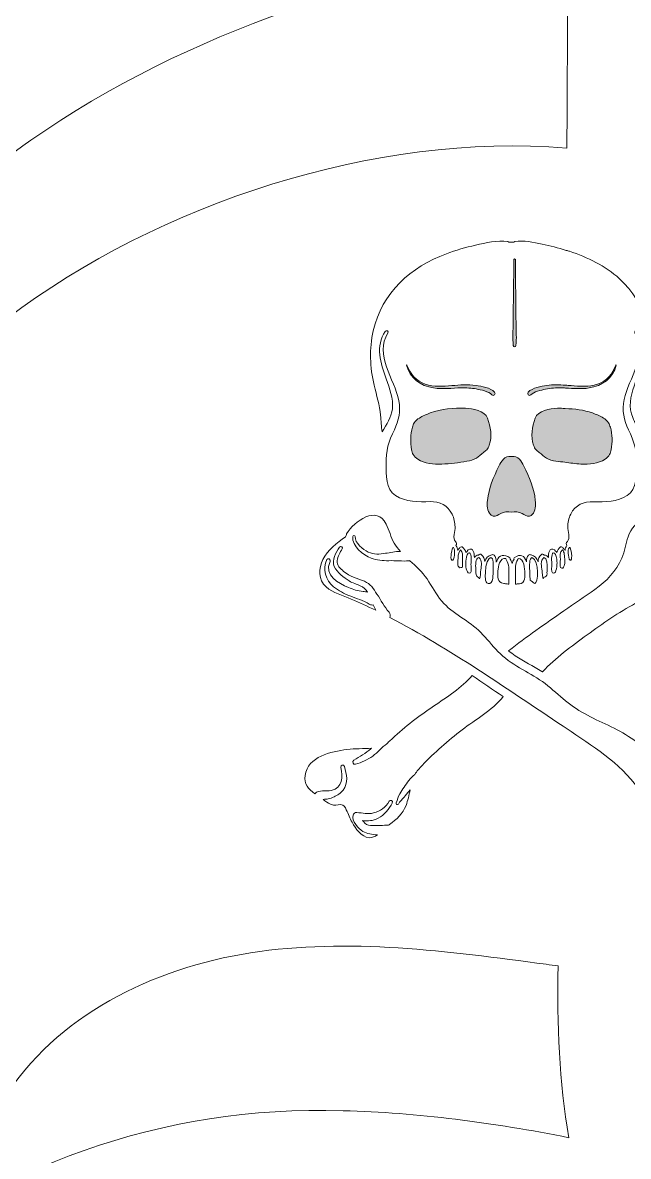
# Model space of a CAD drawing. Header units: inches. Extents: x 20 to 1832, y -1559 to -315.
# Drawn here: x 807.8 to 972.9, y -1123.3 to -814.2 of the extents above; entities that cross this region are included whole.
import ezdxf

# ---------------------------------------------------------------- set-up
doc = ezdxf.new("R2010")
doc.units = ezdxf.units.IN
doc.header["$MEASUREMENT"] = 0
doc.layers.add('Layer 1', color=7, linetype='Continuous')

# ---------------------------------------------------------------- blocks, each defined once
blk = doc.blocks.new('block 3')
at = {"layer": 'Layer 1', "true_color": 0xffffff}
h = blk.add_hatch(color=7, dxfattribs=at)
h.dxf.hatch_style = 2
edge = h.paths.add_edge_path()
edge.add_spline(control_points=[(942.25, -902.22), (942.51, -900.3), (942.32, -898.29), (942.3, -896.36), (942.27, -894.4), (942.27, -892.45), (942.24, -890.49), (942.19, -886.58), (942.15, -882.68), (942.11, -878.77), (942.11, -878.5), (941.7, -878.5), (941.7, -878.77), (941.66, -882.68), (941.62, -886.58), (941.57, -890.49), (941.54, -892.33), (941.54, -894.17), (941.52, -896.01), (941.49, -898.05), (941.29, -900.19), (941.56, -902.22), (941.62, -902.66), (942.19, -902.67), (942.25, -902.22)], knot_values=[0, 0, 0, 0, 1, 1, 1, 2, 2, 2, 3, 3, 3, 4, 4, 4, 5, 5, 5, 6, 6, 6, 7, 7, 7, 8, 8, 8, 8], degree=3, periodic=1)
h = blk.add_hatch(color=7, dxfattribs=at)
h.dxf.hatch_style = 2
edge = h.paths.add_edge_path()
edge.add_spline(control_points=[(919.81, -913.78), (922.34, -914.17), (924.86, -913.8), (927.39, -913.75), (928.76, -913.72), (930.11, -913.79), (931.45, -914.06), (932.68, -914.3), (934.87, -914.71), (935.72, -915.65), (936.17, -916.14), (936.91, -915.4), (936.45, -914.92), (935.33, -913.7), (932.94, -913.33), (931.39, -913.09), (929.18, -912.75), (926.98, -912.95), (924.77, -913.13), (922.39, -913.33), (919.86, -913.56), (917.56, -912.76), (915.12, -911.9), (913.4, -909.92), (912.51, -907.54), (912.49, -907.48), (912.4, -907.5), (912.42, -907.56), (913.3, -911.13), (916.28, -913.23), (919.81, -913.78)], knot_values=[0, 0, 0, 0, 1, 1, 1, 2, 2, 2, 3, 3, 3, 4, 4, 4, 5, 5, 5, 6, 6, 6, 7, 7, 7, 8, 8, 8, 9, 9, 9, 10, 10, 10, 10], degree=3, periodic=1)
h = blk.add_hatch(color=7, dxfattribs=at)
h.dxf.hatch_style = 2
edge = h.paths.add_edge_path()
edge.add_spline(control_points=[(964.5, -912.76), (962.19, -913.55), (959.68, -913.33), (957.29, -913.13), (956.78, -913.09), (956.28, -913.07), (955.77, -913.03), (954.07, -912.91), (952.37, -912.83), (950.67, -913.09), (949.13, -913.33), (946.73, -913.7), (945.61, -914.92), (945.16, -915.4), (945.89, -916.14), (946.34, -915.65), (947.14, -914.77), (949.15, -914.37), (950.3, -914.12), (951.74, -913.81), (953.2, -913.71), (954.67, -913.75), (955.03, -913.75), (955.4, -913.78), (955.77, -913.79), (957.93, -913.9), (960.09, -914.11), (962.25, -913.78), (965.78, -913.24), (968.77, -911.13), (969.64, -907.56), (969.66, -907.5), (969.57, -907.48), (969.55, -907.54), (968.66, -909.91), (966.95, -911.91), (964.5, -912.76)], knot_values=[0, 0, 0, 0, 1, 1, 1, 2, 2, 2, 3, 3, 3, 4, 4, 4, 5, 5, 5, 6, 6, 6, 7, 7, 7, 8, 8, 8, 9, 9, 9, 10, 10, 10, 11, 11, 11, 12, 12, 12, 12], degree=3, periodic=1)
h = blk.add_hatch(color=7, dxfattribs=at)
h.dxf.hatch_style = 2
edge = h.paths.add_edge_path()
edge.add_spline(control_points=[(934.54, -922.02), (933.81, -919.88), (930.41, -919.45), (928.5, -919.32), (925.26, -919.1), (921.98, -919.54), (918.91, -920.6), (917.88, -920.96), (916.87, -921.39), (915.95, -921.97), (915.41, -922.31), (914.89, -922.72), (914.55, -923.26), (914.31, -923.63), (914.17, -924.06), (914.06, -924.48), (913.51, -926.47), (913.43, -928.59), (913.83, -930.61), (913.91, -931.06), (914.03, -931.52), (914.25, -931.92), (914.54, -932.45), (915, -932.87), (915.51, -933.21), (917.39, -934.47), (919.8, -934.6), (922.06, -934.52), (924.36, -934.44), (926.66, -934.18), (928.92, -933.75), (929.8, -933.58), (930.7, -933.37), (931.48, -932.91), (932.19, -932.48), (932.75, -931.86), (933.41, -931.36), (933.72, -931.13), (934.05, -930.92), (934.31, -930.64), (934.63, -930.29), (934.83, -929.85), (934.98, -929.41), (935.83, -926.97), (935.36, -924.4), (934.54, -922.02)], knot_values=[0, 0, 0, 0, 1, 1, 1, 2, 2, 2, 3, 3, 3, 4, 4, 4, 5, 5, 5, 6, 6, 6, 7, 7, 7, 8, 8, 8, 9, 9, 9, 10, 10, 10, 11, 11, 11, 12, 12, 12, 13, 13, 13, 14, 14, 14, 15, 15, 15, 15], degree=3, periodic=1)
h = blk.add_hatch(color=7, dxfattribs=at)
h.dxf.hatch_style = 2
edge = h.paths.add_edge_path()
edge.add_spline(control_points=[(967.52, -923.26), (967.17, -922.72), (966.65, -922.31), (966.11, -921.97), (965.19, -921.39), (964.18, -920.96), (963.15, -920.6), (960.77, -919.78), (958.25, -919.45), (955.73, -919.39), (955.01, -919.38), (954.29, -919.27), (953.56, -919.32), (951.65, -919.45), (948.25, -919.88), (947.52, -922.02), (946.7, -924.4), (946.23, -926.97), (947.08, -929.41), (947.23, -929.85), (947.43, -930.29), (947.75, -930.64), (948.01, -930.92), (948.34, -931.13), (948.65, -931.36), (949.31, -931.86), (949.88, -932.48), (950.58, -932.91), (951.36, -933.37), (952.26, -933.58), (953.14, -933.75), (953.97, -933.91), (954.81, -933.92), (955.64, -934.03), (957.09, -934.22), (958.54, -934.47), (960, -934.52), (962.27, -934.6), (964.67, -934.47), (966.56, -933.21), (967.06, -932.87), (967.52, -932.45), (967.81, -931.92), (968.03, -931.52), (968.15, -931.06), (968.24, -930.61), (968.64, -928.59), (968.56, -926.47), (968.01, -924.48), (967.89, -924.06), (967.75, -923.63), (967.52, -923.26)], knot_values=[0, 0, 0, 0, 1, 1, 1, 2, 2, 2, 3, 3, 3, 4, 4, 4, 5, 5, 5, 6, 6, 6, 7, 7, 7, 8, 8, 8, 9, 9, 9, 10, 10, 10, 11, 11, 11, 12, 12, 12, 13, 13, 13, 14, 14, 14, 15, 15, 15, 16, 16, 16, 17, 17, 17, 17], degree=3, periodic=1)
h = blk.add_hatch(color=7, dxfattribs=at)
h.dxf.hatch_style = 2
edge = h.paths.add_edge_path()
edge.add_spline(control_points=[(944.42, -935.1), (944.09, -934.43), (943.74, -933.76), (943.21, -933.23), (942.68, -932.7), (941.94, -932.34), (941.2, -932.44), (941.2, -932.44), (940.86, -932.44), (940.86, -932.44), (940.12, -932.34), (939.38, -932.7), (938.85, -933.23), (938.33, -933.76), (937.98, -934.43), (937.64, -935.1), (936.17, -938.05), (934.86, -941.15), (934.51, -944.43), (934.36, -945.78), (934.43, -947.29), (935.35, -948.29), (935.55, -948.5), (935.78, -948.68), (936.06, -948.75), (936.79, -948.95), (937.46, -948.36), (938.13, -947.99), (939, -947.5), (940.07, -947.38), (941.03, -947.66), (941.99, -947.38), (943.06, -947.5), (943.94, -947.99), (944.6, -948.36), (945.27, -948.95), (946, -948.75), (946.28, -948.68), (946.52, -948.5), (946.71, -948.29), (947.63, -947.29), (947.7, -945.78), (947.56, -944.43), (947.2, -941.15), (945.89, -938.05), (944.42, -935.1)], knot_values=[0, 0, 0, 0, 1, 1, 1, 2, 2, 2, 3, 3, 3, 4, 4, 4, 5, 5, 5, 6, 6, 6, 7, 7, 7, 8, 8, 8, 9, 9, 9, 10, 10, 10, 11, 11, 11, 12, 12, 12, 13, 13, 13, 14, 14, 14, 15, 15, 15, 15], degree=3, periodic=1)
at = {"layer": 'Layer 1', "lineweight": 0}
for points, knots in [([(1815.85, -1044.53), (1727.77, -984.95), (1648.86, -913.86), (1579.2, -834.48), (1579.34, -834.37), (1579.47, -834.24), (1579.61, -834.13), (1579.47, -834.24), (1579.32, -834.35), (1579.18, -834.46), (1548.5, -799.5), (1519.62, -762.94), (1492.56, -725.02), (1477.71, -651.6), (1483.53, -573.9), (1510.69, -504.04), (1510.69, -504.04), (1510.69, -504.04), (1510.68, -504.04), (1477.03, -534.33), (1437.66, -556.41), (1395.61, -569.71), (1357.97, -500.44), (1325.58, -428.34), (1298.51, -354.67), (1298.43, -350.32), (1298.39, -345.96), (1298.3, -341.6), (1298.18, -335.19), (1288.47, -335.18), (1288.35, -341.6), (1288.32, -342.82), (1288.31, -344.05), (1288.29, -345.27), (1286.22, -346.24), (1284.82, -348.38), (1285.71, -351.31), (1286.47, -353.81), (1287.3, -356.28), (1288.07, -358.77), (1286.69, -433.92), (1285.78, -509.1), (1285.15, -584.28), (1265.52, -583.43), (1245.87, -580.79), (1226.46, -576.28), (1189.19, -567.61), (1152.09, -560.52), (1129.47, -598.47), (1108.24, -634.08), (1105.48, -685.82), (1105.25, -725.97), (1105.06, -757.86), (1108.71, -789.78), (1116.19, -820.79), (1119.92, -836.28), (1124.61, -851.54), (1130.25, -866.45), (1130.77, -867.83), (1132.81, -871.83), (1135.32, -876.79), (1110.87, -885.89), (1082.54, -882.97), (1056.96, -875.94), (1030.91, -868.77), (1005.85, -857.74), (979.54, -851.91), (979.41, -831.32), (979.29, -810.74), (979.18, -790.15), (1014.8, -786.73), (1051.07, -786.73), (1086.5, -788.45), (1089.65, -788.6), (1093.06, -788.7), (1095.66, -786.92), (1099.53, -784.27), (1099.93, -778.82), (1099.94, -774.14), (1100.13, -692.48), (1099.8, -607.29), (1136.25, -534.21), (1146.77, -513.14), (1160.57, -491.98), (1159.61, -468.44), (1122.19, -494.7), (1083.79, -520.19), (1041.53, -537.61), (1021.03, -546.06), (999.57, -552.45), (977.72, -555.96), (977.02, -481.22), (975.99, -406.48), (974.33, -331.73), (974.27, -329.44), (973.27, -327.79), (971.85, -326.76), (972.66, -325.83), (973.49, -324.93), (974.29, -324), (977.57, -320.23), (972.26, -314.75), (968.74, -318.45), (884.31, -407.4), (796.9, -495.01), (704.51, -576.64), (680.08, -583.73), (653.8, -607.89), (637.18, -620.19), (593.52, -652.51), (551.47, -687.04), (509.76, -721.82), (487.75, -740.18), (465.8, -758.66), (444.07, -777.4), (390.4, -812.47), (334.88, -844.79), (277.21, -873.69), (203.22, -910.76), (126.08, -940.57), (46.91, -964.56), (20.34, -972.61), (31.95, -1014.82), (58.38, -1006.18), (60.08, -1005.62), (61.77, -1005.02), (63.47, -1004.46), (144.53, -1043.04), (224.31, -1084.77), (303.52, -1126.99), (347.7, -1150.54), (391.87, -1174.12), (436.04, -1197.69), (458.22, -1209.52), (480.4, -1221.38), (502.56, -1233.24), (512.2, -1238.4), (521.85, -1244.2), (531.65, -1249.74), (511.97, -1256.29), (493.87, -1266.03), (479.34, -1281.39), (465.24, -1277.61), (450.02, -1297.31), (462.42, -1311.54), (503.34, -1358.52), (538.59, -1409.82), (567.69, -1464.92), (579.64, -1487.55), (588.93, -1512.82), (609.09, -1529.69), (627.51, -1545.1), (651.28, -1550.72), (674.66, -1552.88), (737.28, -1558.66), (802.51, -1553.1), (865.2, -1550.18), (931.67, -1547.08), (998.04, -1542.44), (1064.39, -1537.48), (1200.15, -1527.35), (1335.9, -1515.51), (1472.07, -1512.88), (1503.68, -1512.28), (1535.3, -1512.15), (1566.91, -1512.66), (1597.4, -1513.16), (1629.46, -1517.82), (1659.76, -1513.5), (1704.75, -1507.1), (1727.62, -1469.13), (1720.08, -1425.49), (1719.14, -1420.04), (1717.23, -1414.98), (1716.01, -1409.65), (1713.48, -1398.63), (1712.53, -1401.3), (1720.24, -1392.15), (1723.15, -1388.69), (1725.86, -1385.21), (1728.47, -1381.7), (1728.72, -1381.61), (1728.96, -1381.57), (1729.21, -1381.46), (1739.17, -1377.48), (1742.88, -1368.67), (1741.6, -1360.38), (1742.02, -1359.52), (1742.49, -1358.72), (1742.9, -1357.85), (1755.24, -1331.07), (1759.33, -1301.94), (1760.57, -1272.73), (1762.11, -1236.47), (1760.74, -1200.71), (1769.06, -1165.07), (1776.55, -1132.98), (1789.6, -1103.24), (1806.95, -1075.39), (1821.51, -1075.37), (1832.03, -1055.47), (1815.85, -1044.53)], [0, 0, 0, 0, 1, 1, 1, 2, 2, 2, 3, 3, 3, 4, 4, 4, 5, 5, 5, 6, 6, 6, 7, 7, 7, 8, 8, 8, 9, 9, 9, 10, 10, 10, 11, 11, 11, 12, 12, 12, 13, 13, 13, 14, 14, 14, 15, 15, 15, 16, 16, 16, 17, 17, 17, 18, 18, 18, 19, 19, 19, 20, 20, 20, 21, 21, 21, 22, 22, 22, 23, 23, 23, 24, 24, 24, 25, 25, 25, 26, 26, 26, 27, 27, 27, 28, 28, 28, 29, 29, 29, 30, 30, 30, 31, 31, 31, 32, 32, 32, 33, 33, 33, 34, 34, 34, 35, 35, 35, 36, 36, 36, 37, 37, 37, 38, 38, 38, 39, 39, 39, 40, 40, 40, 41, 41, 41, 42, 42, 42, 43, 43, 43, 44, 44, 44, 45, 45, 45, 46, 46, 46, 47, 47, 47, 48, 48, 48, 49, 49, 49, 50, 50, 50, 51, 51, 51, 52, 52, 52, 53, 53, 53, 54, 54, 54, 55, 55, 55, 56, 56, 56, 57, 57, 57, 58, 58, 58, 59, 59, 59, 60, 60, 60, 61, 61, 61, 62, 62, 62, 63, 63, 63, 64, 64, 64, 65, 65, 65, 66, 66, 66, 67, 67, 67, 67]), ([(583.41, -1234.94), (564.11, -1220.05), (538.66, -1210.56), (516.94, -1199.31), (494.6, -1187.75), (472.27, -1176.16), (449.95, -1164.57), (404.23, -1140.81), (358.53, -1117.03), (312.79, -1093.31), (242, -1056.59), (171.12, -1020.8), (96.68, -992.94), (181.98, -962.18), (263.94, -923.1), (342.4, -877.57), (308.68, -917.74), (277.69, -960.38), (242.16, -998.95), (229.93, -1012.23), (245.18, -1030.24), (260.74, -1023.03), (337.99, -987.24), (424.96, -991.21), (507.83, -997.06), (584.62, -1002.48), (679.59, -1011.5), (713.89, -1092.73), (719, -1104.83), (739.73, -1096.17), (735.25, -1083.73), (718.83, -1038.2), (704.4, -991.93), (694.47, -944.52), (685.3, -900.72), (682.15, -856.88), (678.47, -812.41), (675.79, -780.19), (671.94, -747.76), (675.02, -715.42), (678.47, -679.19), (691.52, -646.69), (710.67, -616.82), (712.16, -616.01), (713.63, -615.16), (715.14, -614.38), (717.65, -613.07), (717.7, -612.99), (719.54, -612.33), (720.28, -612.07), (720.75, -611.89), (721.12, -611.74), (721.04, -611.84), (721.06, -611.93), (721.41, -611.97), (740.61, -614.17), (744.11, -590.21), (732.25, -579.6), (753.29, -559.52), (773.95, -539.14), (794.21, -518.51), (851.58, -460.09), (907.22, -400.3), (961.21, -338.8), (959.62, -411.98), (958.61, -485.15), (957.94, -558.32), (941.16, -559.6), (924.25, -559.06), (907.46, -556.28), (874.78, -550.86), (833.89, -531), (802, -549.93), (751.52, -579.91), (749.05, -691.1), (751.75, -740.25), (753.07, -764.22), (756.76, -788.07), (762.84, -811.3), (768.24, -831.94), (786.57, -858.39), (788.12, -878.57), (787.07, -864.97), (798.77, -854.01), (809.98, -846.24), (853.44, -816.12), (903.9, -800.26), (956.48, -792.84), (956.38, -811.36), (956.27, -829.87), (956.15, -848.38), (903.66, -844.13), (845.01, -863.48), (803.65, -894.71), (769.36, -920.61), (767.48, -958.71), (771.69, -998.71), (775.68, -1036.54), (785.95, -1073.65), (802.52, -1107.92), (816.7, -1084.96), (843.25, -1071.93), (869.92, -1067.8), (896.59, -1063.68), (923.78, -1067.3), (950.52, -1070.92), (951.59, -1071.06), (952.67, -1071.21), (953.75, -1071.35), (953.51, -1087.22), (954.05, -1103.03), (956.72, -1118.21), (936.12, -1114.04), (915.39, -1111.42), (895.16, -1110.84), (844.84, -1109.39), (801.58, -1125.94), (762.23, -1156.54), (739.27, -1174.39), (718.02, -1194.76), (693.12, -1210), (663.02, -1228.42), (630.23, -1232.98), (595.79, -1237.03), (592.73, -1237.39), (589.67, -1237.76), (586.61, -1238.16), (585.68, -1237), (584.65, -1235.89), (583.41, -1234.94)], [0, 0, 0, 0, 1, 1, 1, 2, 2, 2, 3, 3, 3, 4, 4, 4, 5, 5, 5, 6, 6, 6, 7, 7, 7, 8, 8, 8, 9, 9, 9, 10, 10, 10, 11, 11, 11, 12, 12, 12, 13, 13, 13, 14, 14, 14, 15, 15, 15, 16, 16, 16, 17, 17, 17, 18, 18, 18, 19, 19, 19, 20, 20, 20, 21, 21, 21, 22, 22, 22, 23, 23, 23, 24, 24, 24, 25, 25, 25, 26, 26, 26, 27, 27, 27, 28, 28, 28, 29, 29, 29, 30, 30, 30, 31, 31, 31, 32, 32, 32, 33, 33, 33, 34, 34, 34, 35, 35, 35, 36, 36, 36, 37, 37, 37, 38, 38, 38, 39, 39, 39, 40, 40, 40, 41, 41, 41, 42, 42, 42, 43, 43, 43, 43]), ([(978.9, -910.94), (978.32, -913.97), (977.29, -916.89), (976.86, -919.94), (976.59, -921.84), (976.64, -923.9), (976.23, -925.81), (975.5, -924.51), (974.69, -923.25), (974.11, -921.87), (972.92, -919.02), (973.51, -916.07), (974.47, -913.26), (976.1, -908.5), (978.64, -903.04), (975.42, -898.35), (975.12, -897.91), (974.42, -898.31), (974.7, -898.77), (978.37, -904.64), (972.99, -911.18), (971.79, -916.96), (971.18, -919.93), (971.63, -922.47), (972.95, -925.18), (974.45, -928.29), (975.3, -930.99), (975.19, -934.49), (975.1, -937.41), (975.38, -941.36), (972.61, -943.13), (969.99, -944.8), (966.49, -944.95), (963.48, -944.8), (960.76, -944.66), (958.5, -945.67), (957.2, -948.2), (956.65, -949.27), (956.43, -950.49), (956.39, -951.68), (956.35, -952.69), (957.15, -954.9), (956.3, -955.64), (955.91, -955.99), (955.92, -956.43), (956.13, -956.76), (955.85, -957.14), (955.72, -957.59), (955.67, -958.06), (955.62, -957.96), (955.53, -957.92), (955.46, -957.83), (955.36, -957.71), (955.29, -957.56), (955.15, -957.49), (955.09, -957.21), (954.75, -956.96), (954.45, -957.14), (953.87, -957.5), (953.58, -958.03), (953.45, -958.63), (953.34, -958.46), (953.19, -958.33), (953.01, -958.26), (953.03, -958.13), (952.98, -957.99), (952.82, -957.91), (951.35, -957.2), (951.14, -958.85), (951.12, -960), (950.89, -959.59), (950.53, -959.32), (949.98, -959.37), (949.81, -959.11), (949.43, -958.96), (949.14, -959.24), (948.6, -959.75), (948.36, -960.42), (948.29, -961.15), (947.97, -960.21), (947.42, -959.42), (946.41, -959.32), (946.23, -959.18), (945.97, -959.15), (945.74, -959.37), (945.25, -959.82), (945.16, -960.49), (945.14, -961.16), (944.58, -959.42), (943.55, -958.86), (941.82, -960.08), (941.67, -960.18), (941.67, -960.35), (941.75, -960.47), (941.5, -960.84), (941.33, -961.22), (941.21, -961.63), (941.1, -961.23), (940.92, -960.85), (940.66, -960.48), (940.75, -960.37), (940.76, -960.19), (940.6, -960.08), (939.05, -959.07), (937.68, -959.1), (937.03, -960.97), (937, -961.07), (936.96, -961.18), (936.92, -961.3), (936.91, -960.59), (936.84, -959.85), (936.33, -959.37), (936.09, -959.15), (935.84, -959.18), (935.66, -959.32), (934.65, -959.42), (934.1, -960.21), (933.78, -961.14), (933.7, -960.42), (933.46, -959.75), (932.92, -959.24), (932.63, -958.96), (932.25, -959.11), (932.08, -959.37), (931.54, -959.32), (931.18, -959.59), (930.94, -960), (930.92, -958.8), (930.7, -957.2), (929.24, -957.91), (929.08, -957.99), (929.03, -958.13), (929.05, -958.27), (928.87, -958.34), (928.73, -958.47), (928.61, -958.63), (928.48, -958.03), (928.19, -957.5), (927.61, -957.14), (927.32, -956.97), (926.97, -957.21), (926.91, -957.49), (926.69, -957.6), (926.52, -957.81), (926.39, -958.06), (926.34, -957.59), (926.21, -957.14), (925.93, -956.76), (926.14, -956.43), (926.15, -955.99), (925.76, -955.64), (924.92, -954.9), (925.72, -952.69), (925.68, -951.68), (925.63, -950.49), (925.41, -949.27), (924.86, -948.2), (923.64, -945.83), (921.48, -944.67), (918.89, -944.78), (915.77, -944.91), (912.19, -944.87), (909.45, -943.13), (906.68, -941.36), (906.96, -937.41), (906.87, -934.49), (906.76, -930.99), (907.61, -928.29), (909.12, -925.18), (910.37, -922.59), (910.89, -920.12), (910.33, -917.25), (909.18, -911.39), (903.65, -904.7), (907.36, -898.77), (907.64, -898.31), (906.94, -897.91), (906.64, -898.35), (903.92, -902.33), (905.34, -907.11), (906.87, -911.25), (907.84, -913.89), (908.9, -916.6), (908.58, -919.46), (908.32, -921.82), (906.95, -923.72), (905.83, -925.74), (905.55, -924.27), (905.53, -922.73), (905.37, -921.24), (905.07, -918.44), (904.29, -915.77), (903.63, -913.04), (902.44, -908.16), (902.27, -903.11), (903.38, -898.2), (905.73, -887.8), (913.59, -880.79), (923.3, -877.17), (925.88, -876.21), (928.54, -875.44), (931.23, -874.84), (934.11, -874.2), (937.15, -873.43), (940.1, -873.83), (940.22, -874.02), (940.44, -874.14), (940.72, -874.07), (940.82, -874.04), (940.92, -874.02), (941.03, -874), (941.13, -874.02), (941.24, -874.04), (941.35, -874.07), (941.62, -874.14), (941.84, -874.02), (941.96, -873.83), (944.46, -873.5), (946.97, -874.03), (949.44, -874.54), (951.66, -875), (953.83, -875.6), (955.99, -876.27), (956.28, -876.36), (956.59, -876.41), (956.88, -876.51), (961.79, -878.14), (966.62, -880.47), (970.48, -883.98), (977.87, -890.7), (980.76, -901.25), (978.9, -910.94)], [0, 0, 0, 0, 1, 1, 1, 2, 2, 2, 3, 3, 3, 4, 4, 4, 5, 5, 5, 6, 6, 6, 7, 7, 7, 8, 8, 8, 9, 9, 9, 10, 10, 10, 11, 11, 11, 12, 12, 12, 13, 13, 13, 14, 14, 14, 15, 15, 15, 16, 16, 16, 17, 17, 17, 18, 18, 18, 19, 19, 19, 20, 20, 20, 21, 21, 21, 22, 22, 22, 23, 23, 23, 24, 24, 24, 25, 25, 25, 26, 26, 26, 27, 27, 27, 28, 28, 28, 29, 29, 29, 30, 30, 30, 31, 31, 31, 32, 32, 32, 33, 33, 33, 34, 34, 34, 35, 35, 35, 36, 36, 36, 37, 37, 37, 38, 38, 38, 39, 39, 39, 40, 40, 40, 41, 41, 41, 42, 42, 42, 43, 43, 43, 44, 44, 44, 45, 45, 45, 46, 46, 46, 47, 47, 47, 48, 48, 48, 49, 49, 49, 50, 50, 50, 51, 51, 51, 52, 52, 52, 53, 53, 53, 54, 54, 54, 55, 55, 55, 56, 56, 56, 57, 57, 57, 58, 58, 58, 59, 59, 59, 60, 60, 60, 61, 61, 61, 62, 62, 62, 63, 63, 63, 64, 64, 64, 65, 65, 65, 66, 66, 66, 67, 67, 67, 68, 68, 68, 69, 69, 69, 70, 70, 70, 71, 71, 71, 72, 72, 72, 73, 73, 73, 74, 74, 74, 75, 75, 75, 76, 76, 76, 77, 77, 77, 77]), ([(942.25, -902.22), (942.51, -900.3), (942.32, -898.29), (942.3, -896.36), (942.27, -894.4), (942.27, -892.45), (942.24, -890.49), (942.19, -886.58), (942.15, -882.68), (942.11, -878.77), (942.11, -878.5), (941.7, -878.5), (941.7, -878.77), (941.66, -882.68), (941.62, -886.58), (941.57, -890.49), (941.54, -892.33), (941.54, -894.17), (941.52, -896.01), (941.49, -898.05), (941.29, -900.19), (941.56, -902.22), (941.62, -902.66), (942.19, -902.67), (942.25, -902.22)], [0, 0, 0, 0, 1, 1, 1, 2, 2, 2, 3, 3, 3, 4, 4, 4, 5, 5, 5, 6, 6, 6, 7, 7, 7, 8, 8, 8, 8]), ([(919.81, -913.78), (922.34, -914.17), (924.86, -913.8), (927.39, -913.75), (928.76, -913.72), (930.11, -913.79), (931.45, -914.06), (932.68, -914.3), (934.87, -914.71), (935.72, -915.65), (936.17, -916.14), (936.91, -915.4), (936.45, -914.92), (935.33, -913.7), (932.94, -913.33), (931.39, -913.09), (929.18, -912.75), (926.98, -912.95), (924.77, -913.13), (922.39, -913.33), (919.86, -913.56), (917.56, -912.76), (915.12, -911.9), (913.4, -909.92), (912.51, -907.54), (912.49, -907.48), (912.4, -907.5), (912.42, -907.56), (913.3, -911.13), (916.28, -913.23), (919.81, -913.78)], [0, 0, 0, 0, 1, 1, 1, 2, 2, 2, 3, 3, 3, 4, 4, 4, 5, 5, 5, 6, 6, 6, 7, 7, 7, 8, 8, 8, 9, 9, 9, 10, 10, 10, 10]), ([(964.5, -912.76), (962.19, -913.55), (959.68, -913.33), (957.29, -913.13), (956.78, -913.09), (956.28, -913.07), (955.77, -913.03), (954.07, -912.91), (952.37, -912.83), (950.67, -913.09), (949.13, -913.33), (946.73, -913.7), (945.61, -914.92), (945.16, -915.4), (945.89, -916.14), (946.34, -915.65), (947.14, -914.77), (949.15, -914.37), (950.3, -914.12), (951.74, -913.81), (953.2, -913.71), (954.67, -913.75), (955.03, -913.75), (955.4, -913.78), (955.77, -913.79), (957.93, -913.9), (960.09, -914.11), (962.25, -913.78), (965.78, -913.24), (968.77, -911.13), (969.64, -907.56), (969.66, -907.5), (969.57, -907.48), (969.55, -907.54), (968.66, -909.91), (966.95, -911.91), (964.5, -912.76)], [0, 0, 0, 0, 1, 1, 1, 2, 2, 2, 3, 3, 3, 4, 4, 4, 5, 5, 5, 6, 6, 6, 7, 7, 7, 8, 8, 8, 9, 9, 9, 10, 10, 10, 11, 11, 11, 12, 12, 12, 12]), ([(934.54, -922.02), (933.81, -919.88), (930.41, -919.45), (928.5, -919.32), (925.26, -919.1), (921.98, -919.54), (918.91, -920.6), (917.88, -920.96), (916.87, -921.39), (915.95, -921.97), (915.41, -922.31), (914.89, -922.72), (914.55, -923.26), (914.31, -923.63), (914.17, -924.06), (914.06, -924.48), (913.51, -926.47), (913.43, -928.59), (913.83, -930.61), (913.91, -931.06), (914.03, -931.52), (914.25, -931.92), (914.54, -932.45), (915, -932.87), (915.51, -933.21), (917.39, -934.47), (919.8, -934.6), (922.06, -934.52), (924.36, -934.44), (926.66, -934.18), (928.92, -933.75), (929.8, -933.58), (930.7, -933.37), (931.48, -932.91), (932.19, -932.48), (932.75, -931.86), (933.41, -931.36), (933.72, -931.13), (934.05, -930.92), (934.31, -930.64), (934.63, -930.29), (934.83, -929.85), (934.98, -929.41), (935.83, -926.97), (935.36, -924.4), (934.54, -922.02)], [0, 0, 0, 0, 1, 1, 1, 2, 2, 2, 3, 3, 3, 4, 4, 4, 5, 5, 5, 6, 6, 6, 7, 7, 7, 8, 8, 8, 9, 9, 9, 10, 10, 10, 11, 11, 11, 12, 12, 12, 13, 13, 13, 14, 14, 14, 15, 15, 15, 15]), ([(967.52, -923.26), (967.17, -922.72), (966.65, -922.31), (966.11, -921.97), (965.19, -921.39), (964.18, -920.96), (963.15, -920.6), (960.77, -919.78), (958.25, -919.45), (955.73, -919.39), (955.01, -919.38), (954.29, -919.27), (953.56, -919.32), (951.65, -919.45), (948.25, -919.88), (947.52, -922.02), (946.7, -924.4), (946.23, -926.97), (947.08, -929.41), (947.23, -929.85), (947.43, -930.29), (947.75, -930.64), (948.01, -930.92), (948.34, -931.13), (948.65, -931.36), (949.31, -931.86), (949.88, -932.48), (950.58, -932.91), (951.36, -933.37), (952.26, -933.58), (953.14, -933.75), (953.97, -933.91), (954.81, -933.92), (955.64, -934.03), (957.09, -934.22), (958.54, -934.47), (960, -934.52), (962.27, -934.6), (964.67, -934.47), (966.56, -933.21), (967.06, -932.87), (967.52, -932.45), (967.81, -931.92), (968.03, -931.52), (968.15, -931.06), (968.24, -930.61), (968.64, -928.59), (968.56, -926.47), (968.01, -924.48), (967.89, -924.06), (967.75, -923.63), (967.52, -923.26)], [0, 0, 0, 0, 1, 1, 1, 2, 2, 2, 3, 3, 3, 4, 4, 4, 5, 5, 5, 6, 6, 6, 7, 7, 7, 8, 8, 8, 9, 9, 9, 10, 10, 10, 11, 11, 11, 12, 12, 12, 13, 13, 13, 14, 14, 14, 15, 15, 15, 16, 16, 16, 17, 17, 17, 17]), ([(944.42, -935.1), (944.09, -934.43), (943.74, -933.76), (943.21, -933.23), (942.68, -932.7), (941.94, -932.34), (941.2, -932.44), (941.2, -932.44), (940.86, -932.44), (940.86, -932.44), (940.12, -932.34), (939.38, -932.7), (938.85, -933.23), (938.33, -933.76), (937.98, -934.43), (937.64, -935.1), (936.17, -938.05), (934.86, -941.15), (934.51, -944.43), (934.36, -945.78), (934.43, -947.29), (935.35, -948.29), (935.55, -948.5), (935.78, -948.68), (936.06, -948.75), (936.79, -948.95), (937.46, -948.36), (938.13, -947.99), (939, -947.5), (940.07, -947.38), (941.03, -947.66), (941.99, -947.38), (943.06, -947.5), (943.94, -947.99), (944.6, -948.36), (945.27, -948.95), (946, -948.75), (946.28, -948.68), (946.52, -948.5), (946.71, -948.29), (947.63, -947.29), (947.7, -945.78), (947.56, -944.43), (947.2, -941.15), (945.89, -938.05), (944.42, -935.1)], [0, 0, 0, 0, 1, 1, 1, 2, 2, 2, 3, 3, 3, 4, 4, 4, 5, 5, 5, 6, 6, 6, 7, 7, 7, 8, 8, 8, 9, 9, 9, 10, 10, 10, 11, 11, 11, 12, 12, 12, 13, 13, 13, 14, 14, 14, 15, 15, 15, 15]), ([(999.11, -1022.36), (998.74, -1025.04), (995.99, -1026.24), (993.65, -1026.72), (991.96, -1026.2), (991.71, -1022.66), (991.31, -1021.34), (990.83, -1019.73), (990.1, -1018.35), (988.89, -1017.17), (988.46, -1016.75), (987.81, -1017.4), (988.23, -1017.83), (989.26, -1018.87), (989.85, -1019.97), (990.07, -1021.28), (989.77, -1020.96), (989.46, -1020.67), (989.16, -1020.43), (988.25, -1019.68), (987.36, -1019.39), (986.19, -1019.42), (985.95, -1019.43), (985.95, -1019.79), (986.19, -1019.79), (986.68, -1019.79), (987.19, -1019.82), (987.66, -1019.98), (988.45, -1020.27), (988.65, -1020.88), (988.83, -1021.59), (989.08, -1022.5), (989.38, -1023.72), (990.09, -1024.39), (990.12, -1024.41), (990.15, -1024.43), (990.18, -1024.45), (990.18, -1024.96), (990.21, -1025.46), (990.3, -1025.97), (990.41, -1026.7), (990.67, -1027.4), (991.06, -1027.99), (990.25, -1028.66), (989.38, -1029.24), (988.26, -1028.97), (986.91, -1028.65), (985.42, -1026.85), (985.07, -1025.61), (985.02, -1025.45), (984.76, -1025.47), (984.77, -1025.65), (984.98, -1028.85), (987.56, -1030.92), (990.27, -1030.74), (989.84, -1031.47), (989.29, -1032.1), (988.43, -1032.44), (987.41, -1032.84), (986.01, -1032.74), (984.97, -1032.46), (983.67, -1032.1), (983.09, -1031.24), (982.36, -1030.17), (981.6, -1029.04), (981.17, -1027.71), (980.71, -1026.42), (979.98, -1024.36), (979.19, -1022.42), (976.84, -1021.59), (976.34, -1021.41), (976.13, -1022.2), (976.62, -1022.39), (980.21, -1023.73), (978.91, -1027.42), (980.08, -1030.25), (980.3, -1030.78), (980.53, -1031.29), (980.78, -1031.77), (981.55, -1033.25), (982.55, -1034.49), (984.24, -1035.14), (985.92, -1035.79), (987.92, -1035.97), (989.66, -1035.39), (987.77, -1036.43), (985.29, -1036.24), (983.38, -1035.37), (982.28, -1034.87), (981.46, -1034.19), (980.81, -1033.35), (980.18, -1032.55), (979.71, -1031.61), (979.32, -1030.55), (978.53, -1028.37), (977.71, -1026.26), (976.46, -1024.29), (971.88, -1017.02), (964.33, -1012.14), (957.31, -1007.49), (956.57, -1007), (955.84, -1006.5), (955.11, -1006.01), (939.65, -995.7), (924.37, -984.93), (907.87, -976.35), (908.06, -975.92), (908.04, -975.39), (907.67, -974.95), (906.4, -973.44), (905.49, -971.61), (904.38, -969.97), (903.4, -968.52), (902.67, -967.18), (900.97, -966.5), (898.93, -965.7), (897.03, -965.27), (895.3, -963.8), (894.36, -962.99), (893.44, -962.17), (893.56, -960.86), (893.66, -959.71), (894.29, -958.6), (894.92, -957.66), (895.25, -957.19), (894.48, -956.75), (894.15, -957.21), (893.18, -958.58), (891.99, -960.75), (892.75, -962.45), (893.5, -964.11), (895.33, -965.5), (896.85, -966.4), (897.81, -966.96), (898.79, -967.28), (899.81, -967.69), (900.8, -968.09), (901.38, -968.7), (901.83, -969.45), (901.43, -969.38), (901.02, -969.33), (900.59, -969.28), (899.22, -969.1), (897.91, -968.73), (896.63, -968.2), (893.83, -967.06), (889.85, -964.85), (891.59, -961.12), (891.88, -960.52), (890.99, -959.99), (890.69, -960.59), (889.5, -963.06), (890.44, -966.34), (892.53, -967.96), (893.9, -969.02), (895.41, -969.84), (897, -970.5), (898.8, -971.25), (900.65, -971.67), (902.3, -972.73), (902.67, -972.97), (903.04, -973.01), (903.37, -972.93), (903.58, -973.42), (903.8, -973.93), (904.04, -974.41), (901.85, -973.33), (899.63, -972.3), (897.38, -971.33), (895.13, -970.36), (892.38, -969.67), (890.5, -968.04), (888.33, -966.15), (888.42, -962.95), (889.64, -960.56), (890.97, -957.95), (893.49, -956.08), (895.76, -954.33), (896.03, -954.13), (896.1, -953.83), (896.05, -953.57), (898.23, -950.05), (904.36, -945.68), (906.91, -950.9), (907.74, -952.58), (908.11, -954.44), (909.07, -956.07), (909.55, -956.89), (910.13, -957.64), (910.77, -958.34), (909.39, -958.36), (907.95, -958.69), (906.73, -958.86), (905.11, -959.09), (903.53, -959.29), (902, -958.52), (900.58, -957.82), (898.36, -956.06), (898.43, -954.3), (898.45, -953.86), (897.8, -953.88), (897.76, -954.3), (897.49, -956.91), (900.66, -959.31), (902.81, -960.17), (904.32, -960.77), (905.99, -960.91), (907.59, -960.87), (909.4, -960.82), (911.36, -961.08), (913.14, -960.9), (913.21, -960.89), (913.27, -960.88), (913.34, -960.86), (913.35, -960.87), (913.36, -960.88), (913.38, -960.89), (915.07, -962.43), (916.74, -963.96), (918.04, -965.86), (919.4, -967.85), (920.48, -970.02), (922.03, -971.87), (924.99, -975.39), (929.46, -977.17), (932.66, -980.44), (934.3, -982.11), (935.74, -983.96), (937.38, -985.62), (939.13, -987.4), (941.13, -988.83), (943.27, -990.1), (945.35, -991.33), (947.5, -992.44), (949.47, -993.85), (951.47, -995.29), (953.28, -996.96), (955.16, -998.55), (955.37, -998.72), (955.57, -998.9), (955.78, -999.07), (959.56, -1002.18), (963.84, -1004.1), (968.24, -1006.15), (972.63, -1008.2), (976.25, -1011.17), (980.39, -1013.59), (980.46, -1013.64), (980.55, -1013.66), (980.62, -1013.7), (982.55, -1014.81), (984.63, -1015.67), (986.86, -1015.88), (989.69, -1016.14), (992.71, -1014.59), (995.42, -1015.8), (997.79, -1016.86), (999.47, -1019.75), (999.11, -1022.36)], [0, 0, 0, 0, 1, 1, 1, 2, 2, 2, 3, 3, 3, 4, 4, 4, 5, 5, 5, 6, 6, 6, 7, 7, 7, 8, 8, 8, 9, 9, 9, 10, 10, 10, 11, 11, 11, 12, 12, 12, 13, 13, 13, 14, 14, 14, 15, 15, 15, 16, 16, 16, 17, 17, 17, 18, 18, 18, 19, 19, 19, 20, 20, 20, 21, 21, 21, 22, 22, 22, 23, 23, 23, 24, 24, 24, 25, 25, 25, 26, 26, 26, 27, 27, 27, 28, 28, 28, 29, 29, 29, 30, 30, 30, 31, 31, 31, 32, 32, 32, 33, 33, 33, 34, 34, 34, 35, 35, 35, 36, 36, 36, 37, 37, 37, 38, 38, 38, 39, 39, 39, 40, 40, 40, 41, 41, 41, 42, 42, 42, 43, 43, 43, 44, 44, 44, 45, 45, 45, 46, 46, 46, 47, 47, 47, 48, 48, 48, 49, 49, 49, 50, 50, 50, 51, 51, 51, 52, 52, 52, 53, 53, 53, 54, 54, 54, 55, 55, 55, 56, 56, 56, 57, 57, 57, 58, 58, 58, 59, 59, 59, 60, 60, 60, 61, 61, 61, 62, 62, 62, 63, 63, 63, 64, 64, 64, 65, 65, 65, 66, 66, 66, 67, 67, 67, 68, 68, 68, 69, 69, 69, 70, 70, 70, 71, 71, 71, 72, 72, 72, 73, 73, 73, 74, 74, 74, 75, 75, 75, 76, 76, 76, 77, 77, 77, 78, 78, 78, 79, 79, 79, 80, 80, 80, 81, 81, 81, 82, 82, 82, 83, 83, 83, 84, 84, 84, 85, 85, 85, 86, 86, 86, 86]), ([(980.14, -948.5), (981.5, -948.09), (982.9, -947.9), (984, -948.59), (983.78, -948.81), (983.63, -949.12), (983.62, -949.5), (983.58, -951.65), (984.38, -953.09), (982.69, -954.88), (981.99, -955.63), (981.12, -956.28), (980.2, -956.83), (979.44, -957.29), (978.64, -957.69), (977.83, -957.95), (977.29, -958.13), (977.51, -958.98), (978.07, -958.81), (978.79, -958.59), (979.5, -958.34), (980.21, -958.07), (981.78, -957.47), (983.28, -956.72), (984.53, -955.57), (985.12, -955.03), (985.58, -954.32), (985.89, -953.53), (985.93, -953.87), (985.99, -954.2), (986.07, -954.54), (986.49, -956.24), (987.71, -956.2), (989.19, -956.32), (989.22, -956.32), (989.26, -956.33), (989.3, -956.33), (989.15, -957.99), (988.83, -959.44), (987.79, -960.82), (986.85, -962.07), (985.19, -963.53), (983.71, -964.09), (983.45, -964.18), (983.46, -964.63), (983.78, -964.6), (984.81, -964.5), (985.65, -964.58), (986.61, -964.13), (987.61, -963.67), (988.56, -962.95), (989.27, -962.11), (990.48, -960.69), (991.32, -958.77), (991.4, -956.87), (991.95, -957.1), (992.47, -957.4), (992.95, -957.76), (992.66, -958.43), (992.6, -959.17), (992.28, -959.86), (991.83, -960.84), (991.03, -961.94), (990.36, -962.78), (989.95, -963.28), (990.6, -963.97), (991.08, -963.5), (992.02, -962.59), (993.07, -961.98), (993.7, -960.78), (993.93, -960.34), (994.17, -959.82), (994.33, -959.28), (994.53, -959.62), (994.69, -959.98), (994.79, -960.37), (995.3, -962.37), (993.83, -965.32), (992.47, -966.79), (991.01, -968.37), (988.9, -969.15), (986.86, -969.64), (984.66, -970.16), (982.46, -970.37), (980.31, -970.75), (978.45, -971.08), (976.62, -971.54), (974.86, -972.5), (970.3, -974.98), (965.9, -978.03), (961.71, -981.08), (959.58, -982.63), (957.37, -984.23), (955.25, -985.93), (953.23, -987.55), (951.29, -989.26), (949.59, -991.11), (949.57, -991.14), (949.55, -991.17), (949.53, -991.19), (949.47, -991.15), (949.41, -991.11), (949.35, -991.07), (946.97, -989.57), (944.4, -988.36), (942.06, -986.79), (941.43, -986.37), (940.84, -985.91), (940.28, -985.43), (945.17, -981.61), (950.25, -978.08), (955.34, -974.57), (958.17, -972.62), (961, -970.68), (963.82, -968.7), (966.99, -966.47), (969.6, -963.75), (971.15, -960.15), (971.94, -958.29), (972.24, -956.32), (972.85, -954.4), (973.63, -951.92), (975.25, -950.5), (977.58, -949.48), (978.32, -949.15), (979.22, -948.78), (980.14, -948.5)], [0, 0, 0, 0, 1, 1, 1, 2, 2, 2, 3, 3, 3, 4, 4, 4, 5, 5, 5, 6, 6, 6, 7, 7, 7, 8, 8, 8, 9, 9, 9, 10, 10, 10, 11, 11, 11, 12, 12, 12, 13, 13, 13, 14, 14, 14, 15, 15, 15, 16, 16, 16, 17, 17, 17, 18, 18, 18, 19, 19, 19, 20, 20, 20, 21, 21, 21, 22, 22, 22, 23, 23, 23, 24, 24, 24, 25, 25, 25, 26, 26, 26, 27, 27, 27, 28, 28, 28, 29, 29, 29, 30, 30, 30, 31, 31, 31, 32, 32, 32, 33, 33, 33, 34, 34, 34, 35, 35, 35, 36, 36, 36, 37, 37, 37, 38, 38, 38, 39, 39, 39, 40, 40, 40, 41, 41, 41, 42, 42, 42, 42]), ([(925.08, -957.28), (925.13, -957.27), (925.18, -957.27), (925.23, -957.25), (925.53, -957.77), (925.57, -958.29), (925.51, -958.94), (925.49, -959.25), (925.41, -960.62), (925.04, -960.75), (924.21, -961.05), (924.6, -958.26), (925.08, -957.28)], [0, 0, 0, 0, 1, 1, 1, 2, 2, 2, 3, 3, 3, 4, 4, 4, 4]), ([(927.65, -962.73), (927.4, -962.75), (927.15, -962.78), (926.9, -962.8), (926.58, -962.54), (926.43, -962.22), (926.46, -961.85), (926.4, -961.52), (926.45, -961.15), (926.46, -960.82), (926.49, -960.3), (926.49, -958.44), (927.12, -957.92), (927.82, -958.54), (927.69, -959.46), (927.68, -960.31), (927.67, -960.68), (927.67, -961.05), (927.66, -961.41), (927.66, -961.57), (927.74, -962.62), (927.65, -962.73)], [0, 0, 0, 0, 1, 1, 1, 2, 2, 2, 3, 3, 3, 4, 4, 4, 5, 5, 5, 6, 6, 6, 7, 7, 7, 7]), ([(954.95, -957.92), (955.23, -958.14), (955.37, -958.62), (955.45, -959.12), (955.55, -959.72), (955.57, -960.36), (955.59, -960.61), (955.61, -960.95), (955.65, -961.31), (955.61, -961.65), (955.59, -961.78), (955.52, -962.04), (955.43, -962.3), (955.25, -962.79), (954.94, -963.25), (954.41, -962.73), (954.19, -962.51), (954.4, -960.88), (954.39, -960.53), (954.38, -959.6), (954.17, -958.59), (954.95, -957.92)], [0, 0, 0, 0, 1, 1, 1, 2, 2, 2, 3, 3, 3, 4, 4, 4, 5, 5, 5, 6, 6, 6, 7, 7, 7, 7]), ([(956.83, -957.25), (956.89, -957.27), (956.95, -957.27), (957.02, -957.28), (957.49, -958.28), (957.74, -961.11), (957.02, -960.75), (956.63, -960.56), (956.58, -959.31), (956.55, -958.94), (956.49, -958.26), (956.52, -957.78), (956.83, -957.25)], [0, 0, 0, 0, 1, 1, 1, 2, 2, 2, 3, 3, 3, 4, 4, 4, 4]), ([(929.84, -964.23), (928.93, -964.7), (928.54, -962.98), (928.6, -961.34), (928.62, -961.09), (928.64, -960.82), (928.66, -960.55), (928.8, -959.53), (929.12, -958.7), (929.62, -958.69), (930.3, -959.05), (930.01, -961.29), (930.01, -961.79), (930.02, -962.25), (930.24, -964.03), (929.84, -964.23)], [0, 0, 0, 0, 1, 1, 1, 2, 2, 2, 3, 3, 3, 4, 4, 4, 5, 5, 5, 5]), ([(932.15, -959.98), (932.15, -959.99), (932.16, -959.99), (932.16, -960), (933.18, -960.84), (932.85, -962.25), (932.68, -963.4), (932.63, -963.73), (932.57, -965.65), (932.33, -965.8), (932.25, -965.68), (932.18, -965.57), (932.11, -965.45), (931.68, -965.31), (931.47, -965.03), (931.47, -964.6), (931.28, -964.11), (931.32, -963.6), (931.31, -963.09), (931.31, -962.21), (931.09, -960.24), (932.15, -959.98)], [0, 0, 0, 0, 1, 1, 1, 2, 2, 2, 3, 3, 3, 4, 4, 4, 5, 5, 5, 6, 6, 6, 7, 7, 7, 7]), ([(934.67, -967.11), (933.71, -966.83), (933.92, -964.79), (933.96, -964.06), (934.02, -962.96), (934.11, -960.52), (935.44, -959.99), (935.49, -960.08), (935.56, -960.16), (935.67, -960.21), (936.24, -960.48), (936.02, -963.03), (936.02, -963.54), (936.02, -964.21), (936.25, -967.57), (934.67, -967.11)], [0, 0, 0, 0, 1, 1, 1, 2, 2, 2, 3, 3, 3, 4, 4, 4, 5, 5, 5, 5]), ([(940.3, -966.69), (940.49, -967.27), (940.34, -967.44), (939.85, -967.19), (939.54, -967.2), (939.23, -967.16), (938.93, -967.09), (937.14, -966.78), (937.24, -965.16), (937.38, -963.68), (937.45, -963.03), (937.55, -962.13), (937.83, -961.5), (938.26, -960.52), (938.76, -960.15), (939.52, -960.28), (939.51, -960.36), (939.53, -960.45), (939.59, -960.53), (940.52, -961.92), (940.35, -963.33), (940.33, -964.91), (940.32, -965.41), (940.42, -966.21), (940.3, -966.69)], [0, 0, 0, 0, 1, 1, 1, 2, 2, 2, 3, 3, 3, 4, 4, 4, 5, 5, 5, 6, 6, 6, 7, 7, 7, 8, 8, 8, 8]), ([(942.78, -960.53), (942.82, -960.46), (942.84, -960.39), (942.84, -960.31), (944.56, -960.13), (944.68, -963.17), (944.72, -964.26), (944.78, -965.62), (944.49, -967.56), (942.6, -967.19), (942.46, -967.22), (942.31, -967.25), (942.17, -967.28), (942.16, -966.89), (942.16, -966.49), (942.15, -966.1), (942.14, -965.51), (942.13, -964.91), (942.12, -964.32), (942.11, -962.94), (942.03, -961.79), (942.78, -960.53)], [0, 0, 0, 0, 1, 1, 1, 2, 2, 2, 3, 3, 3, 4, 4, 4, 5, 5, 5, 6, 6, 6, 7, 7, 7, 7]), ([(946.39, -960.21), (946.5, -960.16), (946.56, -960.09), (946.61, -960.01), (948.72, -960.96), (948.43, -967.14), (947.39, -967.11), (946.98, -966.8), (946.57, -966.48), (946.16, -966.16), (946.14, -965.87), (946.12, -965.58), (946.1, -965.29), (946.07, -964.8), (946.05, -964.32), (946.04, -963.83), (946.03, -963.25), (945.81, -960.49), (946.39, -960.21)], [0, 0, 0, 0, 1, 1, 1, 2, 2, 2, 3, 3, 3, 4, 4, 4, 5, 5, 5, 6, 6, 6, 6]), ([(949.9, -960), (949.91, -959.99), (949.91, -959.99), (949.92, -959.98), (950.91, -960.22), (950.74, -961.99), (950.75, -962.83), (950.75, -963.24), (950.79, -963.69), (950.73, -964.1), (950.81, -964.67), (950.63, -965.06), (950.21, -965.28), (949.98, -965.38), (949.82, -965.56), (949.73, -965.8), (949.64, -965.79), (949.45, -963.82), (949.42, -963.62), (949.24, -962.42), (948.82, -960.89), (949.9, -960)], [0, 0, 0, 0, 1, 1, 1, 2, 2, 2, 3, 3, 3, 4, 4, 4, 5, 5, 5, 6, 6, 6, 7, 7, 7, 7]), ([(952.45, -958.69), (952.94, -958.7), (953.26, -959.48), (953.39, -960.45), (953.42, -960.77), (953.45, -961.08), (953.47, -961.38), (953.51, -963.01), (953.11, -964.69), (952.22, -964.23), (951.81, -964.02), (952.04, -962.25), (952.05, -961.79), (952.06, -961.32), (951.79, -959.05), (952.45, -958.69)], [0, 0, 0, 0, 1, 1, 1, 2, 2, 2, 3, 3, 3, 4, 4, 4, 5, 5, 5, 5]), ([(910.22, -1027.22), (910.58, -1026.55), (911.29, -1025.97), (911.77, -1025.38), (912.22, -1024.82), (912.66, -1024.26), (913.12, -1023.71), (913.22, -1023.6), (913.32, -1023.5), (913.41, -1023.39), (913.12, -1024.82), (912.82, -1026.25), (912.3, -1027.61), (911.38, -1029.98), (909.77, -1031.32), (907.8, -1032.81), (907.73, -1032.87), (907.65, -1032.94), (907.57, -1033), (907.53, -1033), (907.5, -1032.99), (907.47, -1032.99), (906.05, -1032.99), (904.64, -1033.16), (903.22, -1033.08), (902.39, -1033.04), (901.74, -1033.04), (901.07, -1032.43), (901.02, -1032.39), (900.74, -1032.08), (900.47, -1031.74), (901.9, -1031.85), (903.25, -1031.88), (904.72, -1031.1), (906.35, -1030.23), (907.71, -1028.59), (908.56, -1026.97), (908.85, -1026.4), (908.01, -1025.9), (907.69, -1026.46), (906.72, -1028.2), (905.38, -1029.16), (903.47, -1029.67), (901.76, -1030.12), (900.51, -1029.63), (898.86, -1029.53), (898.41, -1029.5), (897.96, -1029.87), (897.85, -1030.29), (897.45, -1031.84), (899.29, -1034), (900.56, -1034.69), (901.66, -1035.29), (903.09, -1035.57), (904.52, -1035.64), (903.81, -1036.11), (903.06, -1036.43), (902.27, -1036.4), (900.09, -1036.3), (898.58, -1033.89), (897.61, -1032.2), (896.98, -1031.1), (896.53, -1029.96), (896.03, -1028.8), (895.74, -1028.11), (895.32, -1027.43), (894.48, -1027.37), (893.46, -1027.3), (892.84, -1027.83), (891.74, -1027.28), (891.03, -1026.92), (890.36, -1026.46), (889.7, -1025.98), (890.16, -1025.89), (890.75, -1025.89), (891.06, -1025.82), (891.62, -1025.69), (892.16, -1025.5), (892.68, -1025.27), (893.63, -1024.86), (894.5, -1024.27), (895.14, -1023.44), (896.64, -1021.49), (896.16, -1019.14), (895.5, -1016.96), (895.31, -1016.34), (894.39, -1016.6), (894.53, -1017.23), (895.14, -1019.86), (895.1, -1022.77), (891.9, -1023.51), (890.39, -1023.86), (888.62, -1023.19), (887.43, -1024.4), (885.76, -1023.19), (884.41, -1021.8), (884.77, -1019.43), (885.58, -1014.21), (891.89, -1012.91), (896.21, -1012.36), (898.45, -1012.08), (900.68, -1012.17), (902.92, -1011.99), (902.85, -1012.05), (902.79, -1012.12), (902.72, -1012.18), (901.32, -1013.41), (899.61, -1014.24), (898.09, -1015.3), (897.57, -1015.67), (897.86, -1016.61), (898.55, -1016.4), (900.21, -1015.88), (901.8, -1015.13), (903.23, -1014.13), (904.63, -1013.14), (905.67, -1011.69), (907.11, -1010.77), (907.33, -1010.63), (907.47, -1010.46), (907.57, -1010.27), (907.92, -1010), (908.26, -1009.71), (908.61, -1009.38), (912.07, -1006.03), (915.83, -1003.25), (919.82, -1000.55), (923.58, -998.01), (927.33, -995.59), (930.36, -992.17), (933.18, -994.08), (935.99, -996.01), (938.78, -997.95), (938.75, -997.99), (938.72, -998.02), (938.69, -998.05), (935.69, -1001.77), (931.33, -1004.12), (927.59, -1007), (923.73, -1009.96), (920.09, -1013.19), (916.7, -1016.68), (915.9, -1017.51), (915.24, -1018.27), (914.72, -1019.14), (914.71, -1019.16), (914.69, -1019.16), (914.67, -1019.18), (913.5, -1020.14), (912.6, -1021.42), (911.77, -1022.67), (911.37, -1023.27), (910.99, -1023.87), (910.61, -1024.48), (910.11, -1025.31), (909.99, -1025.98), (909.6, -1026.86), (909.41, -1027.27), (909.99, -1027.63), (910.22, -1027.22)], [0, 0, 0, 0, 1, 1, 1, 2, 2, 2, 3, 3, 3, 4, 4, 4, 5, 5, 5, 6, 6, 6, 7, 7, 7, 8, 8, 8, 9, 9, 9, 10, 10, 10, 11, 11, 11, 12, 12, 12, 13, 13, 13, 14, 14, 14, 15, 15, 15, 16, 16, 16, 17, 17, 17, 18, 18, 18, 19, 19, 19, 20, 20, 20, 21, 21, 21, 22, 22, 22, 23, 23, 23, 24, 24, 24, 25, 25, 25, 26, 26, 26, 27, 27, 27, 28, 28, 28, 29, 29, 29, 30, 30, 30, 31, 31, 31, 32, 32, 32, 33, 33, 33, 34, 34, 34, 35, 35, 35, 36, 36, 36, 37, 37, 37, 38, 38, 38, 39, 39, 39, 40, 40, 40, 41, 41, 41, 42, 42, 42, 43, 43, 43, 44, 44, 44, 45, 45, 45, 46, 46, 46, 47, 47, 47, 48, 48, 48, 49, 49, 49, 50, 50, 50, 51, 51, 51, 52, 52, 52, 53, 53, 53, 53])]:
    blk.add_open_spline(points, degree=3, knots=knots, dxfattribs=at)
blk = doc.blocks.new('block 2')
at = {"layer": 'Layer 1', "lineweight": 0}
blk.add_open_spline([(953.75, -1071.35), (952.67, -1071.21), (951.59, -1071.06), (950.52, -1070.92), (923.78, -1067.3), (896.59, -1063.68), (869.92, -1067.8), (843.25, -1071.93), (816.7, -1084.96), (802.52, -1107.92), (785.95, -1073.65), (775.68, -1036.54), (771.69, -998.71), (767.48, -958.71), (769.36, -920.61), (803.65, -894.71), (845.01, -863.48), (903.66, -844.13), (956.15, -848.38), (956.27, -829.87), (956.38, -811.36), (956.48, -792.84), (903.9, -800.26), (853.44, -816.12), (809.98, -846.24), (798.77, -854.01), (787.07, -864.97), (788.12, -878.57), (786.57, -858.39), (768.24, -831.94), (762.84, -811.3), (756.76, -788.07), (753.07, -764.22), (751.75, -740.25), (749.05, -691.1), (751.52, -579.91), (802, -549.93), (833.89, -531), (874.78, -550.86), (907.46, -556.28), (924.25, -559.06), (941.16, -559.6), (957.94, -558.32), (958.61, -485.15), (959.62, -411.98), (961.21, -338.8), (907.22, -400.3), (851.58, -460.09), (794.21, -518.51), (773.95, -539.14), (753.29, -559.52), (732.25, -579.6), (744.11, -590.21), (740.61, -614.17), (721.41, -611.97), (721.06, -611.93), (721.04, -611.84), (721.12, -611.74), (720.75, -611.89), (720.28, -612.07), (719.54, -612.33), (717.7, -612.99), (717.65, -613.07), (715.14, -614.38), (713.63, -615.16), (712.16, -616.01), (710.67, -616.82), (691.52, -646.69), (678.47, -679.19), (675.02, -715.42), (671.94, -747.76), (675.79, -780.19), (678.47, -812.41), (682.15, -856.88), (685.3, -900.72), (694.47, -944.52), (704.4, -991.93), (718.83, -1038.2), (735.25, -1083.73), (739.73, -1096.17), (719, -1104.83), (713.89, -1092.73), (679.59, -1011.5), (584.62, -1002.48), (507.83, -997.06), (424.96, -991.21), (337.99, -987.24), (260.74, -1023.03), (245.18, -1030.24), (229.93, -1012.23), (242.16, -998.95), (277.69, -960.38), (308.68, -917.74), (342.4, -877.57), (263.94, -923.1), (181.98, -962.18), (96.68, -992.94), (171.12, -1020.8), (242, -1056.59), (312.79, -1093.31), (358.53, -1117.03), (404.23, -1140.81), (449.95, -1164.57), (472.27, -1176.16), (494.6, -1187.75), (516.94, -1199.31), (538.66, -1210.56), (564.11, -1220.05), (583.41, -1234.94), (584.65, -1235.89), (585.68, -1237), (586.61, -1238.16), (589.67, -1237.76), (592.73, -1237.39), (595.79, -1237.03), (630.23, -1232.98), (663.02, -1228.42), (693.12, -1210), (718.02, -1194.76), (739.27, -1174.39), (762.23, -1156.54), (801.58, -1125.94), (844.84, -1109.39), (895.16, -1110.84), (915.39, -1111.42), (936.12, -1114.04), (956.72, -1118.21), (954.05, -1103.03), (953.51, -1087.22), (953.75, -1071.35)], degree=3, knots=[0, 0, 0, 0, 1, 1, 1, 2, 2, 2, 3, 3, 3, 4, 4, 4, 5, 5, 5, 6, 6, 6, 7, 7, 7, 8, 8, 8, 9, 9, 9, 10, 10, 10, 11, 11, 11, 12, 12, 12, 13, 13, 13, 14, 14, 14, 15, 15, 15, 16, 16, 16, 17, 17, 17, 18, 18, 18, 19, 19, 19, 20, 20, 20, 21, 21, 21, 22, 22, 22, 23, 23, 23, 24, 24, 24, 25, 25, 25, 26, 26, 26, 27, 27, 27, 28, 28, 28, 29, 29, 29, 30, 30, 30, 31, 31, 31, 32, 32, 32, 33, 33, 33, 34, 34, 34, 35, 35, 35, 36, 36, 36, 37, 37, 37, 38, 38, 38, 39, 39, 39, 40, 40, 40, 41, 41, 41, 42, 42, 42, 43, 43, 43, 43], dxfattribs=at)
at = {"layer": 'Layer 1'}
blk.add_blockref('block 3', (0, 0), dxfattribs=at)

msp = doc.modelspace()

# ---------------------------------------------------------------- block references
at = {"layer": 'Layer 1'}
msp.add_blockref('block 2', (0, 0), dxfattribs=at)

doc.saveas('drawing.dxf')
